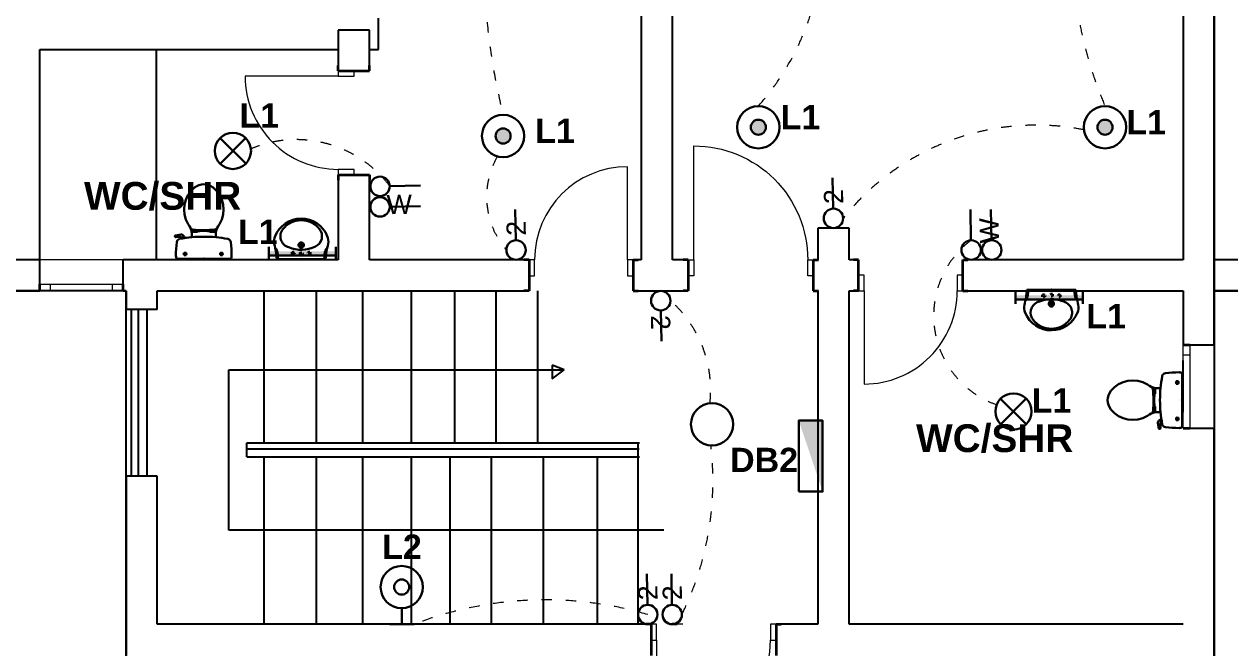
# Model space of a CAD drawing. Header units: inches. Extents: x 23 to 2032867, y 13 to 664695.
# Drawn here: x 165660 to 174347, y 303346 to 307837 of the extents above; entities that cross this region are included whole.
import ezdxf
from ezdxf.enums import TextEntityAlignment as Align

# ---------------------------------------------------------------- set-up
doc = ezdxf.new("R2010")
doc.units = ezdxf.units.IN
doc.header["$MEASUREMENT"] = 0
doc.linetypes.add('DASHED1', pattern=[1, 0.3, -0.4, 0.3])
doc.linetypes.add('Hidden Line', pattern=[391.222223, 282.222223, -109])
for name, color, linetype, lineweight, true_color in [('2D Drafting - General_Pen_No__62', 7, 'Continuous', 20, 0xaaaaaa), ('2D Drafting - General_Pen_No__82', 7, 'Continuous', 20, 0xaaaaaa), ('Annotation - Text_Pen_No__86', 7, 'Continuous', 20, 0x5555ff), ('ARCHICAD Doors_Pen_No__23', 7, 'Continuous', 20, 0xff6600), ('ARCHICAD Doors_Pen_No__3', 7, 'Continuous', 18, 0xff6600), ('ARCHICAD Windows_Pen_No__23', 7, 'Continuous', 20, 0xff6600), ('ARCHICAD Windows_Pen_No__3', 7, 'Continuous', 18, 0xff6600), ('Structural - Bearing_Pen_No__89', 7, 'Continuous', 20, 0x71cebe)]:
    doc.layers.add(name, color=color, linetype=linetype, lineweight=lineweight, true_color=true_color)
for name, color, linetype, lineweight in [('ARCHICAD Doors_Pen_No__27', 7, 'Continuous', 35), ('ARCHICAD Windows_Pen_No__27', 7, 'Continuous', 35), ('Building', 8, 'Continuous', 18), ('Interior - Furniture _Pen_No__75', 6, 'Continuous', 20), ('Structural - Bearing_Pen_No__27', 7, 'Continuous', 35)]:
    doc.layers.add(name, color=color, linetype=linetype, lineweight=lineweight)
for name, color, linetype in [('E-inst', 3, 'Continuous'), ('E-inst.', 3, 'Continuous'), ('E-power', 1, 'Continuous')]:
    doc.layers.add(name, color=color, linetype=linetype)
doc.styles.add('GENERATED_STYLE_2', font='arialbd.ttf')
doc.styles.add('NEW', font='swisseb.ttf', dxfattribs={"width": 0.75})
doc.styles.add('ORIG2', font='ORIG2')

msp = doc.modelspace()

# ---------------------------------------------------------------- hatches: boundary and pattern name
at = {"layer": 'E-inst.', "lineweight": 30}
for points in [[(170895.803, 307094.402, -1), (171004.501, 307094.402, -1)], [(173393.39, 307094.402, -1), (173502.089, 307094.402, -1)], [(169056.922, 307031.467, -1), (169165.62, 307031.467, -1)]]:
    msp.add_hatch(color=256, dxfattribs=at).paths.add_polyline_path(points)
h = msp.add_hatch(color=256, dxfattribs=at)
h.dxf.hatch_style = 1
h.paths.add_polyline_path([(167907.121, 306201.527), (167907.121, 306171.191), (167422.835, 306171.191), (167422.835, 306186.359), (167422.835, 306201.527)])
h = msp.add_hatch(color=256, dxfattribs=at)
h.dxf.hatch_style = 1
h.paths.add_polyline_path([(173288.282, 305884.698), (173288.282, 305854.363), (172803.996, 305854.363), (172803.996, 305869.53), (172803.996, 305884.698)])
at = {"layer": 'E-power', "linetype": 'Continuous', "lineweight": 30}
h = msp.add_hatch(color=1, dxfattribs=at)
h.dxf.hatch_style = 1
h.paths.add_polyline_path([(171412.567, 304474.13), (171241.858, 304981.762), (171412.567, 304981.762)])

# ---------------------------------------------------------------- linework, layer by layer
at = {"layer": '2D Drafting - General_Pen_No__62', "color": 8, "linetype": 'Continuous', "lineweight": 25}
for p, q in [((169550.259, 305348.581), (169465.585, 305382.088)), ((169465.585, 305382.088), (169465.585, 305283.014)), ((167136.35, 304194.263), (167136.35, 305348.581)), ((167136.35, 305348.581), (169550.259, 305348.581)), ((169465.585, 305283.014), (169550.259, 305348.581)), ((170269.335, 304194.263), (167136.35, 304194.263))]:
    msp.add_line(p, q, dxfattribs=at)
at = {"layer": '2D Drafting - General_Pen_No__82', "color": 8, "linetype": 'Continuous', "lineweight": 25}
for p, q in [((167390.785, 304826.445), (167390.785, 305915.655)), ((167390.785, 304826.445), (167390.785, 305915.655)), ((167766.689, 304826.445), (167766.689, 305915.655)), ((167766.689, 304826.445), (167766.689, 305915.655)), ((168099.703, 304826.445), (168099.703, 305915.655)), ((168099.703, 304826.445), (168099.703, 305915.655)), ((168451.856, 304826.445), (168451.856, 305915.655)), ((168451.856, 304826.445), (168451.856, 305915.655)), ((168762.376, 304826.445), (168762.376, 305915.655)), ((168762.376, 304826.445), (168762.376, 305915.655)), ((169062.376, 304826.445), (169062.376, 305915.655)), ((169062.376, 304826.445), (169062.376, 305915.655)), ((169362.376, 304826.445), (169362.376, 305915.655)), ((169362.376, 304826.445), (169362.376, 305915.655)), ((166544.236, 305784.542), (166544.236, 304577.481)), ((166544.236, 305784.542), (166544.236, 304577.481)), ((166432.52, 305778.606), (166432.52, 304586.033)), ((166432.52, 305778.606), (166432.52, 304586.033)), ((166482.974, 305778.606), (166482.974, 304586.033)), ((166482.974, 305778.606), (166482.974, 304586.033)), ((167264.641, 304822.893), (170093.29, 304822.893)), ((167264.641, 304722.52), (167264.641, 304822.893)), ((167264.641, 304822.893), (170093.29, 304822.893)), ((167264.641, 304722.52), (167264.641, 304822.893)), ((167264.641, 304778.283), (170092.412, 304778.283)), ((167264.641, 304778.283), (170092.412, 304778.283)), ((170081.01, 304826.445), (170081.01, 303515.801)), ((170081.01, 304826.445), (170081.01, 303515.801)), ((167264.641, 304722.52), (170093.29, 304722.52)), ((167264.641, 304722.52), (170093.29, 304722.52)), ((167390.785, 303515.801), (167390.785, 304726.071)), ((167390.785, 303515.801), (167390.785, 304726.071)), ((167766.689, 303515.801), (167766.689, 304726.071)), ((167766.689, 303515.801), (167766.689, 304726.071)), ((168099.703, 303515.801), (168099.703, 304726.071)), ((168099.703, 303515.801), (168099.703, 304726.071)), ((168451.856, 303515.801), (168451.856, 304726.071)), ((168451.856, 303515.801), (168451.856, 304726.071)), ((168728.701, 303515.801), (168728.701, 304726.071)), ((168728.701, 303515.801), (168728.701, 304726.071)), ((169028.701, 303515.801), (169028.701, 304726.071)), ((169028.701, 303515.801), (169028.701, 304726.071)), ((169402.493, 303515.801), (169402.493, 304726.071)), ((169402.493, 303515.801), (169402.493, 304726.071)), ((169791.276, 303515.801), (169791.276, 304726.071)), ((169791.276, 303515.801), (169791.276, 304726.071))]:
    msp.add_line(p, q, dxfattribs=at)
at = {"layer": 'ARCHICAD Doors_Pen_No__23', "color": 8, "linetype": 'Continuous'}
for p, q in [((167922.875, 307501.344), (167922.875, 307461.344)), ((168037.875, 307501.344), (167922.875, 307501.344)), ((167922.875, 307461.344), (168037.875, 307461.344)), ((168037.875, 307461.344), (168037.875, 307501.344)), ((168037.875, 306791.344), (167922.875, 306791.344)), ((167922.875, 306791.344), (167922.875, 306751.344)), ((167922.875, 306751.344), (168037.875, 306751.344)), ((168037.875, 306751.344), (168037.875, 306791.344)), ((169338.418, 306140.445), (169298.418, 306140.445)), ((169298.418, 306140.445), (169298.418, 306025.445)), ((169338.418, 306025.445), (169338.418, 306140.445)), ((170048.418, 306140.445), (170008.418, 306140.445)), ((170008.418, 306140.445), (170008.418, 306025.445)), ((170048.418, 306025.445), (170048.418, 306140.445)), ((170445.7, 306140.445), (170485.7, 306140.445)), ((170445.7, 306025.445), (170445.7, 306140.445)), ((170485.7, 306140.445), (170485.7, 306025.445)), ((171305.7, 306025.445), (171305.7, 306140.445)), ((171305.7, 306140.445), (171345.7, 306140.445)), ((171345.7, 306140.445), (171345.7, 306025.445)), ((169298.418, 306025.445), (169338.418, 306025.445)), ((170008.418, 306025.445), (170048.418, 306025.445)), ((170485.7, 306025.445), (170445.7, 306025.445)), ((171345.7, 306025.445), (171305.7, 306025.445)), ((171712.457, 306030.445), (171672.457, 306030.445)), ((171672.457, 306030.445), (171672.457, 305915.445)), ((171712.457, 305915.445), (171712.457, 306030.445)), ((172422.457, 306030.445), (172382.457, 306030.445)), ((172382.457, 306030.445), (172382.457, 305915.445)), ((172422.457, 305915.445), (172422.457, 306030.445)), ((171672.457, 305915.445), (171712.457, 305915.445)), ((172382.457, 305915.445), (172422.457, 305915.445)), ((170217.463, 303515.801), (170177.463, 303515.801)), ((170177.463, 303515.801), (170177.463, 303400.801)), ((170217.463, 303400.801), (170217.463, 303515.801)), ((170406.413, 303515.801), (170366.413, 303515.801)), ((171077.463, 303515.801), (171037.463, 303515.801)), ((171037.463, 303515.801), (171037.463, 303400.801)), ((171077.463, 303400.801), (171077.463, 303515.801)), ((170177.463, 303400.801), (170217.463, 303400.801)), ((171037.463, 303400.801), (171077.463, 303400.801))]:
    msp.add_line(p, q, dxfattribs=at)
at = {"layer": 'ARCHICAD Doors_Pen_No__27', "color": 8, "linetype": 'Continuous'}
for p, q in [((167922.875, 307501.344), (167922.875, 307538.344)), ((168147.875, 307501.344), (168147.875, 307538.344)), ((167922.875, 307501.344), (168037.875, 307501.344)), ((168037.875, 307501.344), (168147.875, 307501.344)), ((167922.875, 306751.344), (168037.875, 306751.344)), ((167922.875, 306751.344), (167922.875, 306714.344)), ((168037.875, 306751.344), (168147.875, 306751.344)), ((168147.875, 306751.344), (168147.875, 306714.344)), ((169298.418, 306140.445), (169261.418, 306140.445)), ((169298.418, 306140.445), (169298.418, 306025.445)), ((170048.418, 306140.445), (170048.418, 306025.445)), ((170048.418, 306140.445), (170085.418, 306140.445)), ((170445.7, 306140.445), (170408.7, 306140.445)), ((170445.7, 306140.445), (170445.7, 306025.445)), ((171345.7, 306140.445), (171345.7, 306025.445)), ((171345.7, 306140.445), (171382.7, 306140.445)), ((171672.457, 306140.445), (171635.457, 306140.445)), ((171672.457, 306030.445), (171672.457, 306140.445)), ((172422.457, 306030.445), (172422.457, 306140.445)), ((172422.457, 306140.445), (172459.457, 306140.445)), ((169298.418, 306025.445), (169298.418, 305915.445)), ((170048.418, 306025.445), (170048.418, 305915.445)), ((170445.7, 306025.445), (170445.7, 305915.445)), ((171345.7, 306025.445), (171345.7, 305915.445)), ((171672.457, 305915.445), (171672.457, 306030.445)), ((172422.457, 305915.445), (172422.457, 306030.445)), ((169298.418, 305915.445), (169261.418, 305915.445)), ((170048.418, 305915.445), (170085.418, 305915.445)), ((170445.7, 305915.445), (170408.7, 305915.445)), ((171345.7, 305915.445), (171382.7, 305915.445)), ((171672.457, 305915.445), (171635.457, 305915.445)), ((172422.457, 305915.445), (172459.457, 305915.445)), ((170177.463, 303515.801), (170140.463, 303515.801)), ((170177.463, 303515.801), (170177.463, 303400.801)), ((170366.413, 303515.801), (170329.413, 303515.801)), ((171077.463, 303515.801), (171077.463, 303400.801)), ((171077.463, 303515.801), (171114.463, 303515.801)), ((170177.463, 303400.801), (170177.463, 303290.801)), ((171077.463, 303400.801), (171077.463, 303290.801))]:
    msp.add_line(p, q, dxfattribs=at)
at = {"layer": 'ARCHICAD Doors_Pen_No__3', "color": 8, "linetype": 'Continuous'}
for p, q in [((167922.875, 307461.344), (167252.875, 307461.344)), ((170485.7, 306140.445), (170485.7, 306960.445)), ((170008.418, 306140.445), (170008.418, 306810.445)), ((171712.457, 305915.445), (171712.457, 305245.445)), ((170217.463, 303400.801), (170217.463, 302580.801))]:
    msp.add_line(p, q, dxfattribs=at)
for centre, major_axis, start_param, end_param in [((167922.875, 307461.344), (473.762, 473.762), 2.35619449, 3.92699082), ((170008.418, 306140.445), (-473.762, 473.762), -0.78539816, 0.78539816), ((171712.457, 305915.445), (-473.762, 473.762), 2.35619449, 3.92699082), ((170217.463, 303400.801), (579.828, 579.828), 3.92699082, 5.49778714)]:
    msp.add_ellipse(centre, major_axis=major_axis, ratio=1, start_param=start_param, end_param=end_param, dxfattribs=at)
at = {"layer": 'ARCHICAD Doors_Pen_No__3', "color": 8, "linetype": 'Continuous', "extrusion": (0, 0, -1)}
msp.add_ellipse((170485.7, 306140.445), major_axis=(-579.828, 579.828), ratio=1, start_param=0.78539816, end_param=2.35619449, dxfattribs=at)
at = {"layer": 'ARCHICAD Windows_Pen_No__23', "color": 8, "linetype": 'Continuous'}
for p, q in [((165772.889, 305965.445), (165847.889, 305965.445)), ((165847.889, 305965.445), (165847.889, 305915.445)), ((166297.889, 305915.445), (166297.889, 305965.445)), ((166297.889, 305965.445), (166372.889, 305965.445)), ((165847.889, 305915.445), (165772.889, 305915.445)), ((166372.889, 305915.445), (166297.889, 305915.445)), ((174059.907, 305528.677), (174059.907, 305453.677)), ((174059.907, 305453.677), (174009.907, 305453.677)), ((174009.907, 304928.677), (174009.907, 305003.677)), ((174009.907, 304928.677), (174009.907, 305003.677)), ((174059.907, 305003.677), (174059.907, 304928.677))]:
    msp.add_line(p, q, dxfattribs=at)
at = {"layer": 'ARCHICAD Windows_Pen_No__27', "color": 8, "linetype": 'Continuous'}
for p, q in [((165772.889, 305915.445), (165772.889, 305965.445)), ((166372.889, 305915.445), (166372.889, 305965.445)), ((174009.907, 305528.677), (174059.907, 305528.677)), ((174009.907, 304928.677), (174059.907, 304928.677))]:
    msp.add_line(p, q, dxfattribs=at)
at = {"layer": 'ARCHICAD Windows_Pen_No__3', "color": 8, "linetype": 'Continuous'}
for p, q in [((166372.889, 306140.445), (165772.889, 306140.445)), ((165847.889, 305965.445), (166297.889, 305965.445)), ((166372.889, 305915.445), (165772.889, 305915.445)), ((166297.889, 305915.445), (165847.889, 305915.445)), ((174009.907, 304928.677), (174009.907, 305528.677)), ((174234.907, 304928.677), (174234.907, 305528.677)), ((174009.907, 305003.677), (174009.907, 305453.677)), ((174059.907, 305453.677), (174059.907, 305003.677))]:
    msp.add_line(p, q, dxfattribs=at)
at = {"layer": 'Building', "linetype": 'Continuous', "lineweight": 30, "ltscale": 1000}
for p, q in [((166748.768, 306305.494), (166747.391, 306310.38)), ((166750.567, 306315.29), (166790.969, 306321.312)), ((166782.113, 306306.375), (166753.008, 306302.686)), ((166813.391, 306304.528), (166790.905, 306299.359)), ((166815.793, 306296.111), (166812.574, 306307.391)), ((166868.516, 306326.302), (166868.516, 306302.518)), ((166876.29, 306356.812), (166876.29, 306341.647)), ((166876.29, 306341.647), (166910.374, 306341.647)), ((166902.582, 306341.647), (166902.582, 306354.67)), ((166910.374, 306341.647), (166910.374, 306354.221)), ((166910.374, 306345.775), (166927.376, 306345.775)), ((166982.463, 306349.515), (166927.376, 306349.515)), ((166927.376, 306345.775), (166927.376, 306349.515)), ((166982.463, 306345.775), (166982.463, 306349.515)), ((166999.465, 306345.775), (166982.463, 306345.775)), ((166999.465, 306341.647), (166999.465, 306355.077)), ((167033.549, 306341.647), (166999.465, 306341.647)), ((167007.257, 306341.647), (167007.257, 306355.677)), ((167033.549, 306358.33), (167033.549, 306341.647)), ((167041.323, 306302.518), (167041.323, 306326.302)), ((166790.718, 306300.25), (166792.394, 306292.286)), ((166761.529, 306146.778), (167148.31, 306146.778)), ((167480.867, 306145.005), (167832.64, 306145.005)), ((167480.867, 306145.005, -1683.122), (167832.64, 306145.005, -1683.122)), ((167490.981, 306145.005), (167489.105, 306167.352)), ((167490.981, 306145.005, -1683.122), (167489.105, 306167.352, -1683.122)), ((167822.526, 306145.005), (167824.401, 306167.352)), ((167822.526, 306145.005, -1683.122), (167824.401, 306167.352, -1683.122)), ((173236.925, 305924.287), (172885.152, 305924.287)), ((173236.925, 305924.287, -1683.122), (172885.152, 305924.287, -1683.122)), ((172895.266, 305924.287), (172893.39, 305901.94)), ((172895.266, 305924.287, -1683.122), (172893.39, 305901.94, -1683.122)), ((173226.811, 305924.287), (173228.686, 305901.94)), ((173226.811, 305924.287, -1683.122), (173228.686, 305901.94, -1683.122)), ((174003.574, 304936.001), (174003.574, 305322.782)), ((173792.022, 305208.021), (173808.705, 305208.021)), ((173808.705, 305181.729), (173794.675, 305181.729)), ((173808.705, 305208.021), (173808.705, 305173.937)), ((173847.834, 305215.795), (173824.05, 305215.795)), ((173808.705, 305173.937), (173795.274, 305173.937)), ((173804.577, 305156.935), (173800.837, 305156.935)), ((173800.837, 305156.935), (173800.837, 305101.848)), ((173804.577, 305101.848), (173800.837, 305101.848)), ((173804.577, 305173.937), (173804.577, 305156.935)), ((173804.577, 305084.846), (173804.577, 305101.848)), ((173793.54, 305050.762), (173808.705, 305050.762)), ((173808.705, 305077.054), (173795.682, 305077.054)), ((173808.705, 305084.846), (173796.131, 305084.846)), ((173808.705, 305050.762), (173808.705, 305084.846)), ((173824.05, 305042.988), (173847.834, 305042.988)), ((173835.062, 304925.039), (173829.039, 304965.441)), ((173844.857, 304923.24), (173839.972, 304921.863)), ((173854.241, 304990.265), (173842.961, 304987.046)), ((173843.977, 304956.585), (173847.666, 304927.48)), ((173845.824, 304987.863), (173850.993, 304965.377)), ((173850.102, 304965.189), (173858.066, 304966.866))]:
    msp.add_line(p, q, dxfattribs=at)
at = {"layer": 'Building', "linetype": 'Continuous', "lineweight": 30, "ltscale": 50}
for p, q in [((167683.102, 306245.887), (167630.404, 306245.887)), ((167683.102, 306245.887, -1683.122), (167630.404, 306245.887, -1683.122)), ((167656.753, 306218.622), (167656.753, 306272.823)), ((167656.753, 306218.622, -1683.122), (167656.753, 306272.823, -1683.122)), ((166804.242, 306181.843), (166835.986, 306181.843)), ((166820.114, 306197.715), (166820.114, 306165.972)), ((167065.924, 306181.843), (167097.942, 306181.843)), ((167081.933, 306197.852), (167081.933, 306165.834)), ((173034.689, 305823.405), (173087.387, 305823.405)), ((173034.689, 305823.405, -1683.122), (173087.387, 305823.405, -1683.122)), ((173061.038, 305850.67), (173061.038, 305796.469)), ((173061.038, 305850.67, -1683.122), (173061.038, 305796.469, -1683.122)), ((173968.509, 305240.396), (173968.509, 305272.414)), ((173952.5, 305256.405), (173984.518, 305256.405)), ((173968.509, 304978.714), (173968.509, 305010.458)), ((173952.637, 304994.586), (173984.38, 304994.586))]:
    msp.add_line(p, q, dxfattribs=at)
at = {"layer": 'Building', "linetype": 'Continuous', "ltscale": 200}
for p, q in [((166961.253, 306140.445), (166948.586, 306153.112)), ((166948.586, 306153.112), (166948.586, 306140.445)), ((166948.586, 306140.445), (166961.253, 306153.112)), ((166961.253, 306153.112), (166961.253, 306140.445)), ((173997.24, 305135.725), (174009.907, 305135.725)), ((174009.907, 305135.725), (173997.24, 305123.058)), ((174009.907, 305123.058), (173997.24, 305135.725)), ((173997.24, 305123.058), (174009.907, 305123.058))]:
    msp.add_line(p, q, dxfattribs=at)
at = {"layer": 'Building', "linetype": 'DASHED1', "lineweight": 30, "ltscale": 50}
for p, q in [((167582.959, 306188.69), (167618.339, 306188.69)), ((167582.959, 306188.69, -1683.122), (167618.339, 306188.69, -1683.122)), ((167600.649, 306171.648), (167600.649, 306206.572)), ((167600.649, 306171.648, -1683.122), (167600.649, 306206.572, -1683.122)), ((167639.063, 306184.278), (167674.443, 306184.278)), ((167639.063, 306184.278, -1683.122), (167674.443, 306184.278, -1683.122)), ((167656.753, 306167.235), (167656.753, 306202.16)), ((167656.753, 306167.235, -1683.122), (167656.753, 306202.16, -1683.122)), ((167730.547, 306188.69), (167695.167, 306188.69)), ((167730.547, 306188.69, -1683.122), (167695.167, 306188.69, -1683.122)), ((167712.857, 306171.648), (167712.857, 306206.572)), ((167712.857, 306171.648, -1683.122), (167712.857, 306206.572, -1683.122)), ((172987.244, 305880.602), (173022.624, 305880.602)), ((172987.244, 305880.602, -1683.122), (173022.624, 305880.602, -1683.122)), ((173004.934, 305897.645), (173004.934, 305862.72)), ((173004.934, 305897.645, -1683.122), (173004.934, 305862.72, -1683.122)), ((173078.728, 305885.014), (173043.348, 305885.014)), ((173078.728, 305885.014, -1683.122), (173043.348, 305885.014, -1683.122)), ((173061.038, 305902.057), (173061.038, 305867.132)), ((173061.038, 305902.057, -1683.122), (173061.038, 305867.132, -1683.122)), ((173134.832, 305880.602), (173099.452, 305880.602)), ((173134.832, 305880.602, -1683.122), (173099.452, 305880.602, -1683.122)), ((173117.142, 305897.645), (173117.142, 305862.72)), ((173117.142, 305897.645, -1683.122), (173117.142, 305862.72, -1683.122))]:
    msp.add_line(p, q, dxfattribs=at)
at = {"layer": 'Building', "linetype": 'Continuous', "lineweight": 30, "ltscale": 200}
for p, q in [((167661.313, 306140.445), (167652.193, 306149.565)), ((167652.193, 306149.565), (167652.193, 306140.445)), ((167652.193, 306140.445), (167661.313, 306149.565)), ((167661.313, 306140.445, -1683.122), (167652.193, 306149.565, -1683.122)), ((167652.193, 306149.565, -1683.122), (167652.193, 306140.445, -1683.122)), ((167652.193, 306140.445, -1683.122), (167661.313, 306149.565, -1683.122)), ((167661.313, 306149.565), (167661.313, 306140.445)), ((167661.313, 306149.565, -1683.122), (167661.313, 306140.445, -1683.122)), ((173056.478, 305919.727), (173056.478, 305928.847)), ((173056.478, 305928.847), (173065.598, 305919.727)), ((173065.598, 305928.847), (173056.478, 305919.727)), ((173056.478, 305919.727, -1683.122), (173056.478, 305928.847, -1683.122)), ((173056.478, 305928.847, -1683.122), (173065.598, 305919.727, -1683.122)), ((173065.598, 305928.847, -1683.122), (173056.478, 305919.727, -1683.122)), ((173065.598, 305919.727), (173065.598, 305928.847)), ((173065.598, 305919.727, -1683.122), (173065.598, 305928.847, -1683.122))]:
    msp.add_line(p, q, dxfattribs=at)
at = {"layer": 'Building', "linetype": 'Continuous', "lineweight": 30, "ltscale": 1000}
for centre, radius in [((167656.753, 306245.887), 18.608), ((167656.753, 306245.887, -1683.122), 18.608), ((167656.753, 306245.887), 10.99), ((167656.753, 306245.887, -1683.122), 10.99), ((173061.038, 305823.405), 18.608), ((173061.038, 305823.405, -1683.122), 18.608), ((173061.038, 305823.405), 10.99), ((173061.038, 305823.405, -1683.122), 10.99)]:
    msp.add_circle(centre, radius, dxfattribs=at)
at = {"layer": 'Building', "linetype": 'Continuous', "lineweight": 30, "ltscale": 50}
for centre in [(166820.114, 306181.843), (167081.933, 306181.843), (173968.509, 305256.405), (173968.509, 304994.586)]:
    msp.add_circle(centre, 9.351, dxfattribs=at)
at = {"layer": 'Building', "linetype": 'DASHED1', "lineweight": 30, "ltscale": 50}
for centre in [(167600.649, 306188.69), (167600.649, 306188.69, -1683.122), (167656.753, 306184.278), (167656.753, 306184.278, -1683.122), (167712.857, 306188.69), (167712.857, 306188.69, -1683.122), (173004.934, 305880.602), (173004.934, 305880.602, -1683.122), (173061.038, 305885.014), (173061.038, 305885.014, -1683.122), (173117.142, 305880.602), (173117.142, 305880.602, -1683.122)]:
    msp.add_circle(centre, 9.504, dxfattribs=at)
at = {"layer": 'Building', "linetype": 'Continuous', "lineweight": 30, "ltscale": 1000}
for centre, radius, start, end in [((167017.619, 306502.153), 204.567, 129.1208282, 211.0923054), ((166954.92, 306579.247), 105.195, 50.8791806, 129.1208282), ((166892.22, 306502.153), 204.567, 328.9077103, 50.8791806), ((167142.716, 306577.593), 350.65, 211.0923054, 213.8429316), ((166767.124, 306577.593), 350.65, 326.1570702, 328.9077103), ((167656.758, 306233.759), 203.147, 22.4424723, 158.1531127), ((167656.758, 306233.759, -1683.122), 203.147, 22.4424723, 158.1531127), ((167656.753, 306256.877), 168.347, 38.53754, 141.4625075), ((167656.753, 306256.877, -1683.122), 168.347, 38.53754, 141.4625075), ((166751.141, 306311.437), 3.896, 98.4778948, 195.7397884), ((166752.518, 306306.551), 3.896, 195.7397884, 277.2238087), ((166783.093, 306298.645), 7.792, 11.8886154, 97.22379), ((166793.841, 306302.045), 19.481, 15.9271971, 98.4778948), ((166767.95, 306326.302), 100.566, 0.0000019, 33.8429404), ((166877.896, 306372.313), 15.584, 217.7817379, 264.3005444), ((166954.74, 305373.391), 933.119, 84.6980974, 95.3019114), ((166947.996, 307074.686), 721.447, 264.3005444, 276.9358206), ((167033.234, 306373.989), 15.584, 276.9358105, 322.5800182), ((167141.889, 306326.302), 100.566, 146.1570684, 180), ((167564.986, 306271.565), 103.901, 157.5093438, 189.5474663), ((167564.986, 306271.565, -1683.122), 103.901, 157.5093438, 189.5474663), ((167582.492, 306260.997), 124.156, 155.8931025, 156.0931451), ((167582.492, 306260.997, -1683.122), 124.156, 155.8931025, 156.0931451), ((167590.685, 306309.91), 83.628, 141.6817737, 253.2461383), ((167590.685, 306309.91, -1683.122), 83.628, 141.6817737, 253.2461383), ((167723.777, 306310.262), 82.661, 295.2174734, 38.537704), ((167723.777, 306310.262, -1683.122), 82.661, 295.2174734, 38.537704), ((167748.52, 306271.565), 103.901, 350.4525984, 22.4906661), ((167748.52, 306271.565, -1683.122), 103.901, 350.4525984, 22.4906661), ((167650.388, 306168.307), 896.106, 173.6508475, 180), ((166785.736, 306264.517), 26.118, 100.7270761, 173.6508475), ((166954.92, 305371.451), 935.068, 95.3019114, 100.7270761), ((166954.92, 305371.451), 935.068, 79.2903908, 84.6980974), ((167123.761, 306264.2), 26.494, 6.330877, 79.2903908), ((166259.451, 306168.307), 896.106, 0.0000019, 6.330877), ((166898.617, 306103.518), 583.726, 4.075602, 14.9730049), ((166898.617, 306103.518, -1683.122), 583.726, 4.075602, 14.9730049), ((167385.204, 306167.352), 103.901, 0.0000006, 30.0992783), ((167385.204, 306167.352, -1683.122), 103.901, 0.0000006, 30.0992783), ((167656.4, 306450.237), 238.006, 247.8276538, 295.5349405), ((167656.4, 306450.237, -1683.122), 238.006, 247.8276538, 295.5349405), ((167928.302, 306167.352), 103.901, 149.9007316, 180.0000094), ((167928.302, 306167.352, -1683.122), 103.901, 149.9007316, 180.0000094), ((168414.889, 306103.518), 583.726, 165.0270052, 175.9244355), ((168414.889, 306103.518, -1683.122), 583.726, 165.0270052, 175.9244355), ((166788.095, 306167.706), 33.819, 178.9808265, 218.2302081), ((167121.744, 306167.706), 33.819, 321.7697938, 1.0191617), ((172302.902, 305965.774), 583.726, 345.0270052, 355.9244355), ((172302.902, 305965.774, -1683.122), 583.726, 345.0270052, 355.9244355), ((172789.489, 305901.94), 103.901, 329.9007316, 0.0000094), ((172789.489, 305901.94, -1683.122), 103.901, 329.9007316, 0.0000094), ((173332.587, 305901.94), 103.901, 180.0000006, 210.0992783), ((173332.587, 305901.94, -1683.122), 103.901, 180.0000006, 210.0992783), ((173819.175, 305965.774), 583.726, 184.075602, 194.9730049), ((173819.175, 305965.774, -1683.122), 583.726, 184.075602, 194.9730049), ((172969.271, 305797.727), 103.901, 170.4525984, 202.4906661), ((172969.271, 305797.727, -1683.122), 103.901, 170.4525984, 202.4906661), ((172994.014, 305759.03), 82.661, 115.2174734, 218.537704), ((172994.014, 305759.03, -1683.122), 82.661, 115.2174734, 218.537704), ((173061.391, 305619.055), 238.006, 67.8276538, 115.5349405), ((173061.391, 305619.055, -1683.122), 238.006, 67.8276538, 115.5349405), ((173127.107, 305759.382), 83.628, 321.6817737, 73.2461383), ((173127.107, 305759.382, -1683.122), 83.628, 321.6817737, 73.2461383), ((173152.805, 305797.727), 103.901, 337.5093438, 9.5474663), ((173152.805, 305797.727, -1683.122), 103.901, 337.5093438, 9.5474663), ((173061.033, 305835.533), 203.147, 202.4424723, 338.1531127), ((173061.033, 305835.533, -1683.122), 203.147, 202.4424723, 338.1531127), ((173061.038, 305812.415), 168.347, 218.53754, 321.4625075), ((173061.038, 305812.415, -1683.122), 168.347, 218.53754, 321.4625075), ((173135.3, 305808.296), 124.156, 335.8931025, 336.0931451), ((173135.3, 305808.296, -1683.122), 124.156, 335.8931025, 336.0931451), ((173648.199, 305066.692), 204.567, 58.9077103, 140.8791806), ((174778.901, 305129.391), 935.068, 169.2903908, 174.6980974), ((173886.152, 305298.233), 26.494, 96.330877, 169.2903908), ((173982.044, 304433.923), 896.106, 90.0000019, 96.330877), ((173982.646, 305296.216), 33.819, 51.7697938, 91.0191617), ((173571.105, 305129.391), 105.195, 140.8791806, 219.1208282), ((173572.759, 304941.596), 350.65, 56.1570702, 58.9077103), ((173824.05, 305316.361), 100.566, 236.1570684, 270), ((173776.363, 305207.706), 15.584, 6.9358105, 52.5800181), ((173075.666, 305122.468), 721.447, 354.3005444, 6.9358206), ((174776.961, 305129.211), 933.119, 174.6980974, 185.3019114), ((173648.199, 305192.091), 204.567, 219.1208282, 301.0923054), ((173572.759, 305317.188), 350.65, 301.0923054, 303.8429316), ((173824.05, 304942.422), 100.566, 90.0000019, 123.8429404), ((173778.039, 305052.368), 15.584, 307.7817379, 354.3005444), ((174778.901, 305129.391), 935.068, 185.3019114, 190.7270761), ((173848.307, 304968.313), 19.481, 105.9271971, 188.4778948), ((173838.915, 304925.613), 3.896, 188.4778948, 285.7397884), ((173851.707, 304957.564), 7.792, 101.8886154, 187.22379), ((173843.801, 304926.99), 3.896, 285.7397884, 7.2238087), ((173885.835, 304960.208), 26.118, 190.7270761, 263.6508475), ((173982.044, 305824.86), 896.106, 263.6508475, 270), ((173982.646, 304962.567), 33.819, 268.9808265, 308.2302081)]:
    msp.add_arc(centre, radius, start, end, dxfattribs=at)
at = {"layer": 'E-inst', "color": 3, "lineweight": 30}
for p, q in [((167072.02, 307014.81), (167257.953, 306832.811)), ((167073.987, 306830.844), (167255.986, 307016.777)), ((168294.658, 306670.815), (168517.212, 306675.029)), ((171489.816, 306508.762), (171485.602, 306731.315)), ((168294.658, 306522.452), (168517.212, 306526.666)), ((169203.067, 306280.331), (169198.853, 306502.885)), ((172481.934, 306280.331), (172477.72, 306502.885)), ((172630.297, 306280.331), (172626.083, 306502.885)), ((170248.541, 305775.559), (170252.756, 305553.005)), ((172694.816, 305139.338), (172880.749, 304957.338)), ((172696.783, 304955.371), (172878.783, 305141.305)), ((170151.805, 303655.687), (170147.59, 303878.241)), ((170327.93, 303655.687), (170323.716, 303878.241))]:
    msp.add_line(p, q, dxfattribs=at)
for centre, radius in [((167164.986, 306923.81), 130.091), ((168224.723, 306669.332), 69.951), ((168224.723, 306520.969), 69.951), ((171491.299, 306438.826), 69.951), ((169204.55, 306210.396), 69.951), ((172483.417, 306210.396), 69.951), ((172631.78, 306210.396), 69.951), ((170247.059, 305845.494), 69.951), ((172787.783, 305048.338), 130.091), ((170153.287, 303585.752), 69.951), ((170329.413, 303585.752), 69.951)]:
    msp.add_circle(centre, radius, dxfattribs=at)
at = {"layer": 'E-inst.', "lineweight": 30}
for p, q in [((167422.835, 306186.359), (167422.835, 306232.273)), ((167907.121, 306186.359), (167907.121, 306232.273)), ((167422.835, 306201.527), (167422.835, 306171.191)), ((167422.835, 306186.359), (167422.835, 306140.445)), ((167907.121, 306171.191), (167422.835, 306171.191)), ((167907.121, 306201.527), (167907.121, 306171.191)), ((167907.121, 306186.359), (167907.121, 306140.445)), ((172803.996, 305869.53), (172803.996, 305915.445)), ((172803.996, 305884.698), (172803.996, 305854.363)), ((173288.282, 305869.53), (173288.282, 305915.445)), ((173288.282, 305884.698), (173288.282, 305854.363)), ((172803.996, 305869.53), (172803.996, 305823.616)), ((173288.282, 305854.363), (172803.996, 305854.363)), ((173288.282, 305869.53), (173288.282, 305823.616)), ((168380.776, 303631.481), (168380.776, 303515.801)), ((168469.458, 303515.801), (168292.094, 303515.801))]:
    msp.add_line(p, q, dxfattribs=at)
for centre, radius in [((169111.271, 307031.467), 152.207), ((170950.152, 307094.402), 152.207), ((173447.739, 307094.402), 152.207), ((170950.152, 307094.402), 54.349), ((173447.739, 307094.402), 54.349), ((169111.271, 307031.467), 54.349), ((170616.776, 304955.512), 152.207), ((168380.776, 303783.688), 152.207), ((168380.776, 303783.688), 54.349)]:
    msp.add_circle(centre, radius, dxfattribs=at)
at = {"layer": 'E-inst.', "color": 6, "linetype": 'DASHED1', "lineweight": 20, "ltscale": 250}
for centre, radius, start, end in [((169553.666, 308480.424), 1863.457, 318.5389619, 36.3852252), ((176139.474, 308395.84), 2926.801, 156.8800389, 203.1199611), ((173793.447, 308338.615), 4822.516, 167.0932336, 193.8563947), ((172952.048, 305331.974), 1777.482, 78.8201408, 141.4858358), ((167622.244, 306161.904), 843.286, 37.1199586, 112.8916304), ((169580.292, 306593.548), 587.748, 150.2730969, 220.6849507), ((172893.458, 305738.287), 680.561, 127.206082, 250.5592732), ((169748.244, 305202.443), 858.492, 353.6129714, 48.507884), ((168435.311, 304549.779), 2187.887, 333.8565338, 6.6602562), ((169414.888, 301059.002), 2632.432, 73.7098973, 111.047814)]:
    msp.add_arc(centre, radius, start, end, dxfattribs=at)
at = {"layer": 'E-inst.', "lineweight": 30}
msp.add_arc((168380.776, 303783.688), 152.207, 0, 180, dxfattribs=at)
at = {"layer": 'E-power', "color": 1, "linetype": 'Continuous', "lineweight": 30}
msp.add_lwpolyline([(171240.975, 304471.397), (171240.975, 304981.762), (171412.567, 304981.762), (171412.567, 304471.397)], close=True, dxfattribs=at)
at = {"layer": 'Interior - Furniture _Pen_No__75', "color": 8, "linetype": 'Continuous', "lineweight": 25}
for p, q in [((174009.907, 305041.908), (174009.907, 305415.445)), ((174009.907, 305087.702), (174009.907, 305369.651))]:
    msp.add_line(p, q, dxfattribs=at)
at = {"layer": 'Structural - Bearing_Pen_No__27', "color": 8, "linetype": 'Continuous', "lineweight": 25}
for p, q in [((170107.157, 310656.203), (170107.157, 306140.445)), ((170332.157, 306140.445), (170332.157, 310656.203)), ((174009.907, 310656.203), (174009.907, 306140.445)), ((174234.907, 310656.203), (174234.907, 306140.445)), ((168212.96, 307655.237), (168212.96, 307880.237)), ((168147.875, 307793.703), (167922.875, 307793.703)), ((167922.875, 307793.703), (167922.875, 307501.344)), ((168147.875, 307501.344), (168147.875, 307793.703)), ((165772.889, 307655.237), (167922.875, 307655.237)), ((165772.889, 306140.445), (165772.889, 307655.237)), ((166611.786, 307655.237), (166611.786, 306140.445)), ((168147.875, 307655.237), (168212.96, 307655.237)), ((174234.907, 306140.445), (174234.907, 307655.237)), ((167922.875, 307501.344), (167922.875, 307538.344)), ((168147.875, 307501.344), (168147.875, 307538.344)), ((167922.875, 307501.344), (168037.875, 307501.344)), ((168037.875, 307501.344), (168147.875, 307501.344)), ((167922.875, 306751.344), (167922.875, 306714.344)), ((167922.875, 306751.344), (168037.875, 306751.344)), ((167922.875, 306751.344), (167922.875, 306140.445)), ((168037.875, 306751.344), (168147.875, 306751.344)), ((168147.875, 306751.344), (168147.875, 306714.344)), ((168147.875, 306140.445), (168147.875, 306751.344)), ((171603.799, 306368.876), (171378.799, 306368.876)), ((171378.799, 306368.876), (171378.799, 306140.445)), ((171603.799, 306140.445), (171603.799, 306368.876)), ((165772.889, 306140.445), (165547.889, 306140.445)), ((165772.889, 305965.445), (165772.889, 306140.445)), ((166372.889, 305965.445), (166372.889, 306140.445)), ((167922.875, 306140.445), (166372.889, 306140.445)), ((169298.418, 306140.445), (168147.875, 306140.445)), ((169298.418, 306140.445), (169261.418, 306140.445)), ((169298.418, 306140.445), (169298.418, 306025.445)), ((170048.418, 306140.445), (170085.418, 306140.445)), ((170048.418, 306140.445), (170048.418, 306025.445)), ((170107.157, 306140.445), (170048.418, 306140.445)), ((170445.7, 306140.445), (170332.157, 306140.445)), ((170445.7, 306140.445), (170408.7, 306140.445)), ((170445.7, 306140.445), (170445.7, 306025.445)), ((171345.7, 306140.445), (171382.7, 306140.445)), ((171345.7, 306140.445), (171345.7, 306025.445)), ((171378.799, 306140.445), (171345.7, 306140.445)), ((171672.457, 306140.445), (171603.799, 306140.445)), ((171672.457, 306140.445), (171635.457, 306140.445)), ((171672.457, 306030.445), (171672.457, 306140.445)), ((172422.457, 306140.445), (172459.457, 306140.445)), ((172422.457, 306030.445), (172422.457, 306140.445)), ((174009.907, 306140.445), (172422.457, 306140.445)), ((174459.907, 306140.445), (174234.907, 306140.445)), ((165772.889, 305915.445), (165772.889, 305965.445)), ((166372.889, 305915.445), (166372.889, 305965.445)), ((169298.418, 306025.445), (169298.418, 305915.445)), ((170048.418, 306025.445), (170048.418, 305915.445)), ((170445.7, 306025.445), (170445.7, 305915.445)), ((171345.7, 306025.445), (171345.7, 305915.445)), ((171672.457, 305915.445), (171672.457, 306030.445)), ((172422.457, 305915.445), (172422.457, 306030.445)), ((165547.889, 305915.445), (165772.889, 305915.445)), ((166372.889, 305915.445), (166395.139, 305915.445)), ((166395.139, 305915.445), (166395.139, 305781.012)), ((166620.139, 305915.445), (169298.418, 305915.445)), ((166620.139, 305781.012), (166620.139, 305915.445)), ((169298.418, 305915.445), (169261.418, 305915.445)), ((170048.418, 305915.445), (170085.418, 305915.445)), ((170048.418, 305915.445), (170445.7, 305915.445)), ((170445.7, 305915.445), (170408.7, 305915.445)), ((171345.7, 305915.445), (171382.7, 305915.445)), ((171345.7, 305915.445), (171378.799, 305915.445)), ((171378.799, 305915.445), (171378.799, 303515.801)), ((171603.799, 305915.445), (171672.457, 305915.445)), ((171603.799, 303515.801), (171603.799, 305915.445)), ((171672.457, 305915.445), (171635.457, 305915.445)), ((172422.457, 305915.445), (172459.457, 305915.445)), ((172422.457, 305915.445), (174009.907, 305915.445)), ((172422.457, 305915.445), (174009.907, 305915.445)), ((174009.907, 305915.445), (174009.907, 305528.677)), ((174234.907, 305528.677), (174234.907, 305915.445)), ((174234.907, 305915.445), (174459.907, 305915.445)), ((166620.139, 305781.012), (166395.139, 305781.012)), ((174009.907, 305528.677), (174059.907, 305528.677)), ((174059.907, 305528.677), (174234.907, 305528.677)), ((174009.907, 304928.677), (174059.907, 304928.677)), ((174059.907, 304928.677), (174234.907, 304928.677)), ((174234.907, 297879.574), (174234.907, 304928.677)), ((166620.139, 304581.012), (166395.139, 304581.012)), ((166395.139, 304581.012), (166395.139, 303290.801)), ((166620.139, 303515.801), (166620.139, 304581.012)), ((170177.463, 303515.801), (166620.139, 303515.801)), ((170177.463, 303515.801), (170140.463, 303515.801)), ((170177.463, 303515.801), (170177.463, 303400.801)), ((170366.413, 303515.801), (170329.413, 303515.801)), ((171077.463, 303515.801), (171114.463, 303515.801)), ((171077.463, 303515.801), (171077.463, 303400.801)), ((171378.799, 303515.801), (171077.463, 303515.801)), ((174009.907, 303515.801), (171603.799, 303515.801)), ((170177.463, 303400.801), (170177.463, 303290.801)), ((171077.463, 303400.801), (171077.463, 303290.801))]:
    msp.add_line(p, q, dxfattribs=at)
at = {"layer": 'Structural - Bearing_Pen_No__89', "color": 8, "linetype": 'Continuous', "lineweight": 25}
for p, q in [((174234.907, 310881.203), (174232.889, 298431.203)), ((174234.907, 305915.655), (174234.907, 310881.203)), ((166395.139, 305915.655), (165547.889, 305915.655)), ((166395.139, 297863.398), (166395.139, 305915.655)), ((175082.157, 305915.655), (174234.907, 305915.655))]:
    msp.add_line(p, q, dxfattribs=at)

# ---------------------------------------------------------------- texts
at = {"layer": 'Annotation - Text_Pen_No__86', "color": 8, "linetype": 'Hidden Line', "lineweight": 25, "style": 'GENERATED_STYLE_2'}
for p in [(166091.95, 306500.382), (172086.559, 304755.605)]:
    msp.add_text('WC/SHR', height=200, dxfattribs=at).set_placement(p)
at = {"layer": 'E-inst', "color": 7, "lineweight": 30, "style": 'NEW'}
for s, p in [('L1', (167354.853, 307178.955, -1168.161)), ('L1', (171253.52, 307167.201, -1168.161)), ('L1', (173744.871, 307130.389, -1168.161)), ('L1', (169485.244, 307068.415, -1168.161)), ('L1', (167344.359, 306342.37, -1168.161)), ('L1', (173455.628, 305734.46, -1168.161)), ('L1', (173062.645, 305126.802, -1168.161)), ('L2', (168382.657, 304075.618, -1168.161))]:
    msp.add_text(s, height=175, rotation=360, dxfattribs=at).set_placement(p, align=Align.MIDDLE)
at = {"layer": 'E-inst', "color": 7, "lineweight": 30, "char_height": 138.74777, "width": 5827.10721, "attachment_point": 3, "style": 'ORIG2'}
for s, insert, rotation in [('{\\fArial|b0|i0|c0|p34;W}', (168453.635, 306610.311, 13888.51), 1.2145695), ('{\\fArial|b0|i0|c0|p34;2}', (171421.378, 306647.861, 13888.51), 91.2145695), ('{\\fArial|b0|i0|c0|p34;2}', (169134.629, 306419.43, 13888.51), 91.2145695), ('{\\fArial|b0|i0|c0|p34;W}', (172542.438, 306439.308, 13888.51), 91.2145695), ('{\\fArial|b0|i0|c0|p34;2}', (170316.979, 305636.46, 13888.51), 271.2145695), ('{\\fArial|b0|i0|c0|p34;2}', (170083.367, 303794.786, 13888.51), 91.2145695), ('{\\fArial|b0|i0|c0|p34;2}', (170259.492, 303794.786, 13888.51), 91.2145695)]:
    msp.add_mtext(s, dxfattribs=dict(at, insert=insert, rotation=rotation))
at = {"layer": 'E-power', "color": 7, "linetype": 'Continuous', "lineweight": 30, "style": 'NEW'}
msp.add_text('DB2', height=175, dxfattribs=at).set_placement((170991.596, 304700.224, -7439.926), align=Align.MIDDLE)

doc.saveas('drawing.dxf')
